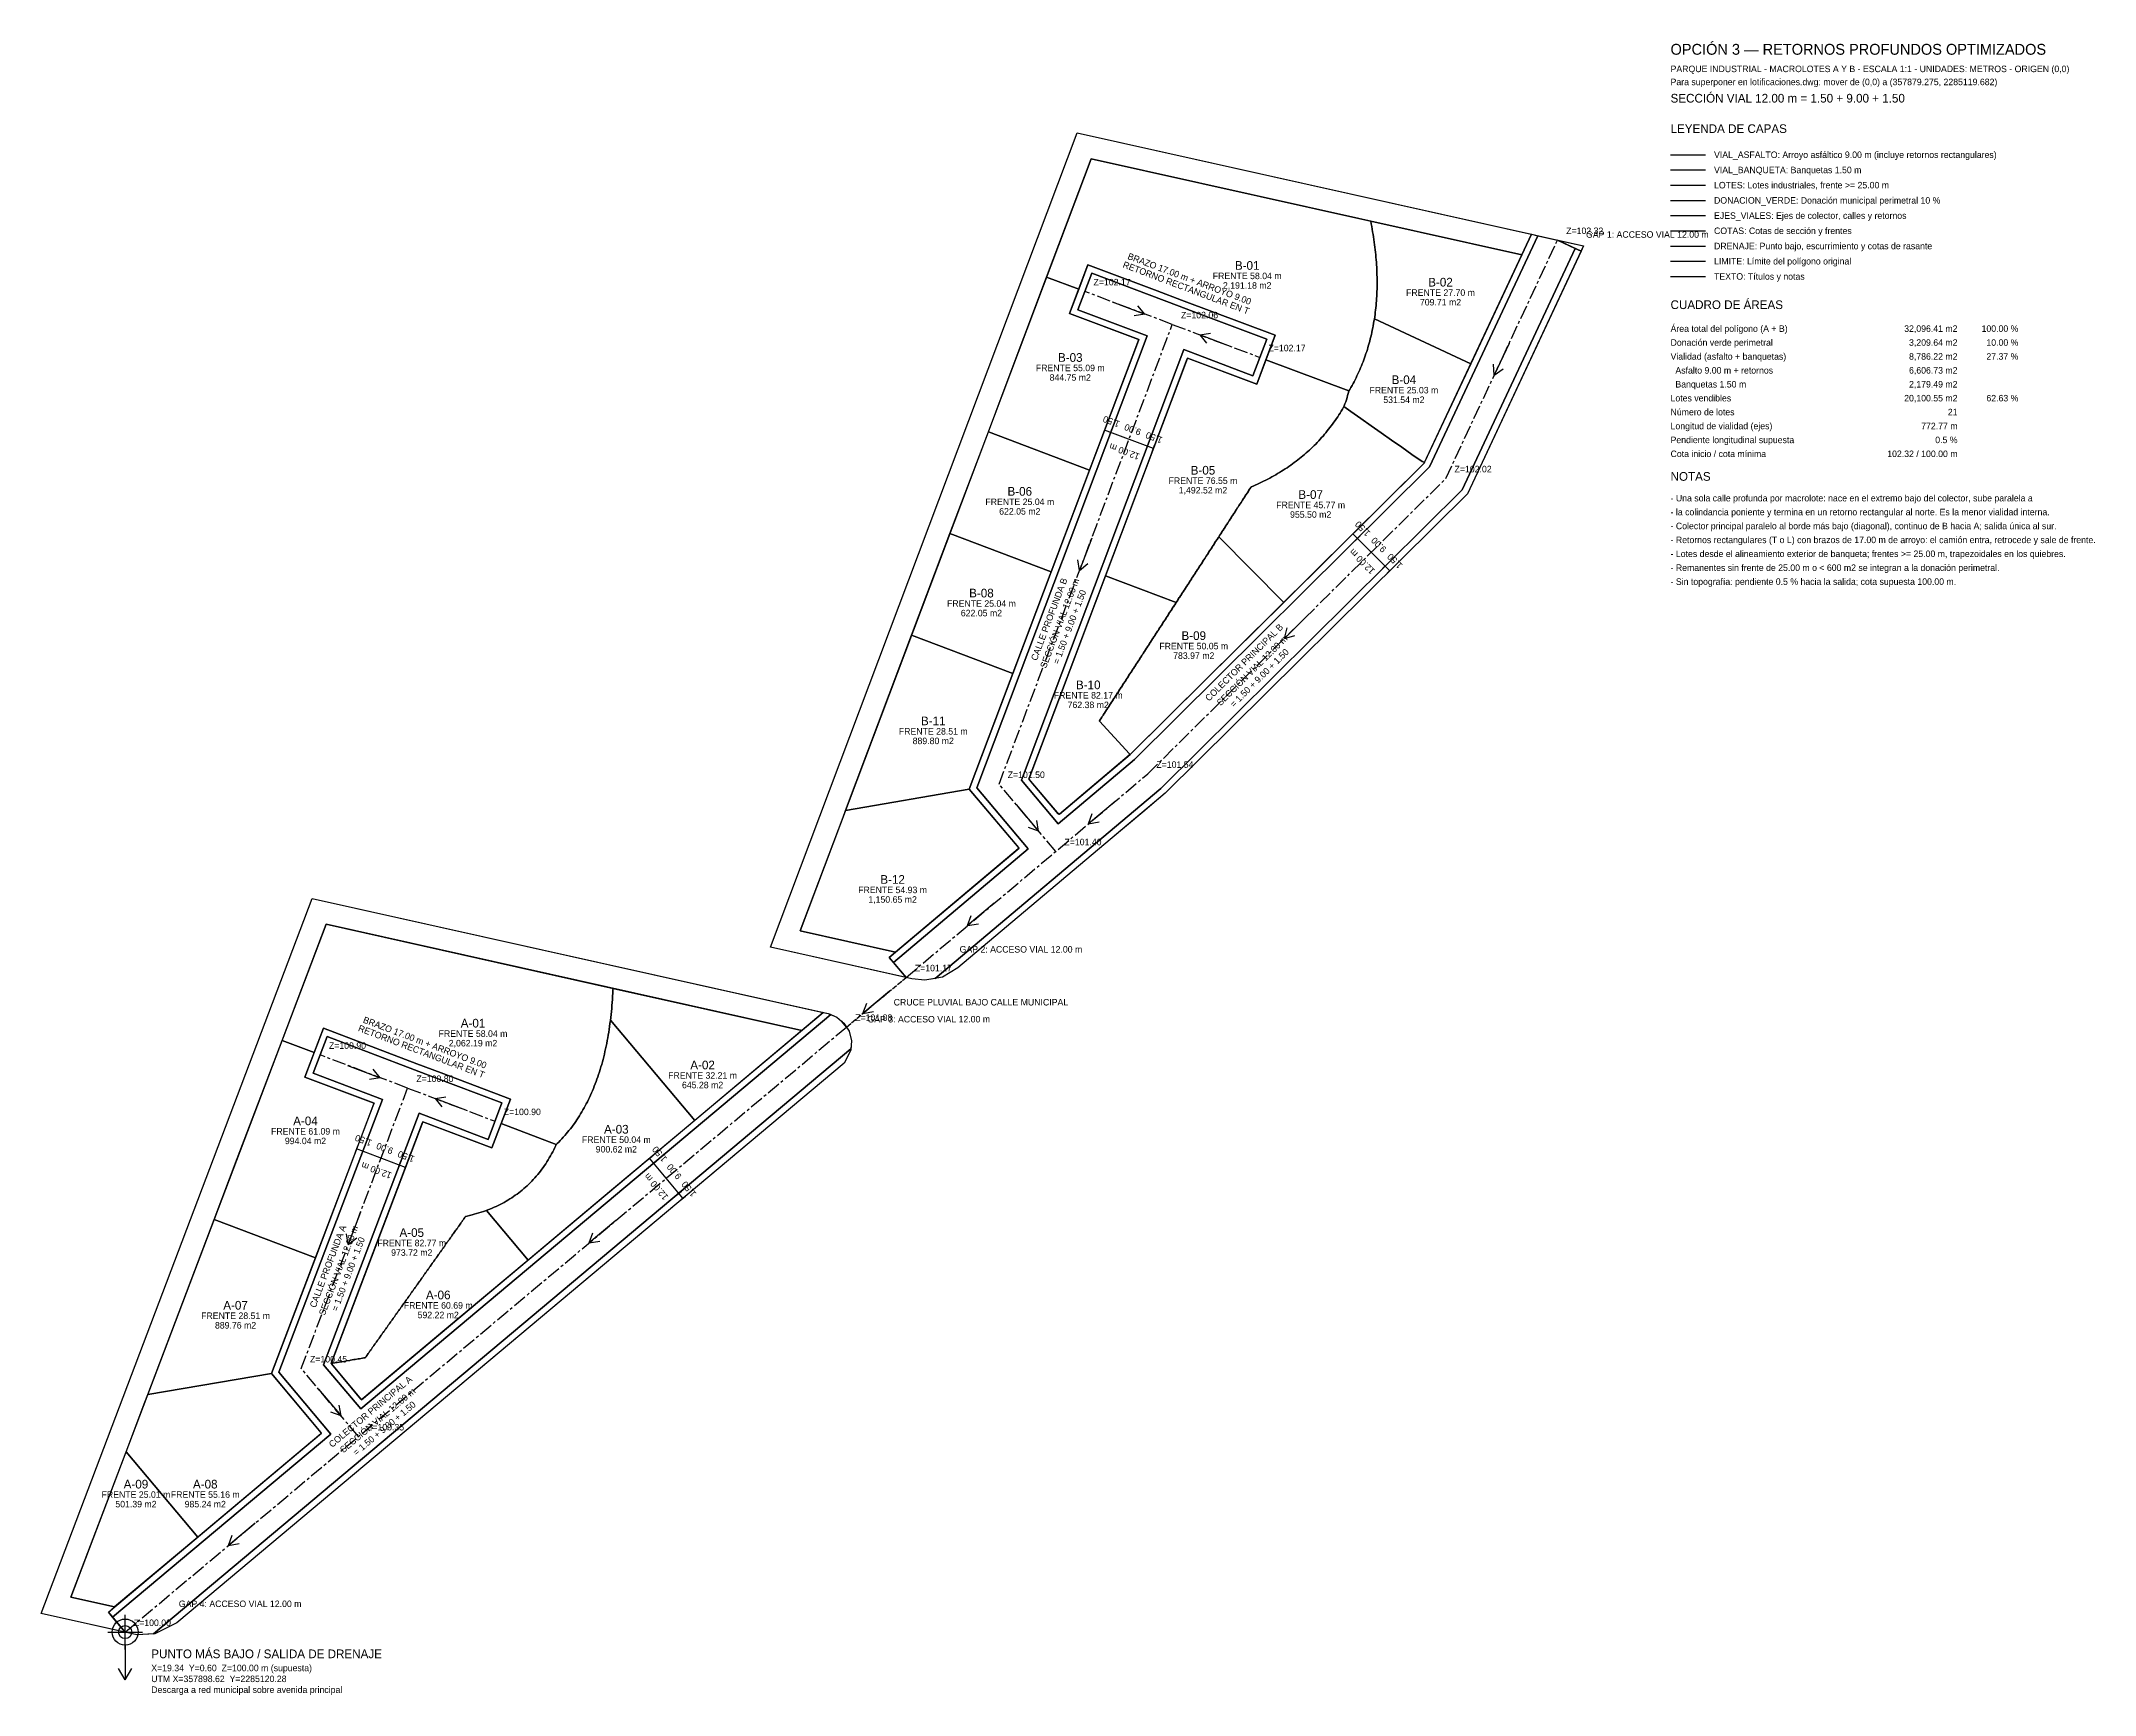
# Model space of a CAD drawing. Header units: metres. Extents: x 0 to 472, y -14 to 367.
import ezdxf
from ezdxf.enums import TextEntityAlignment as Align

# ---------------------------------------------------------------- set-up
doc = ezdxf.new("R2010")
doc.units = ezdxf.units.M
doc.linetypes.add('CENTER', pattern=[5.08, 3.175, -0.635, 0.635, -0.635])
doc.linetypes.add('DASHED', pattern=[1.524, 1.27, -0.254])
for name, color, linetype in [('COTAS', 6, 'Continuous'), ('DONACION_VERDE', 4, 'Continuous'), ('DRENAJE', 5, 'Continuous'), ('EJES_VIALES', 2, 'Continuous'), ('LIMITE', 8, 'Continuous'), ('LOTES', 7, 'Continuous'), ('TEXTO', 7, 'Continuous'), ('VIAL_ASFALTO', 1, 'Continuous'), ('VIAL_BANQUETA', 3, 'Continuous')]:
    doc.layers.add(name, color=color, linetype=linetype)

msp = doc.modelspace()

# ---------------------------------------------------------------- linework, layer by layer
at = {"layer": 'COTAS'}
for p, q in [((374.76, 322.96), (382.76, 322.96)), ((244.31, 276.35), (244.88, 277.85)), ((255.82, 272.87), (244.6, 277.1)), ((245.72, 275.82), (246.28, 277.32)), ((254.14, 272.65), (254.7, 274.14)), ((255.54, 272.12), (256.11, 273.62)), ((301.14, 252.7), (302.28, 253.83)), ((310.16, 244.75), (301.71, 253.27)), ((302.2, 251.64), (303.34, 252.77)), ((308.54, 245.25), (309.67, 246.37)), ((309.59, 244.18), (310.73, 245.31)), ((72.3, 111), (72.86, 112.49)), ((83.8, 107.49), (72.58, 111.75)), ((73.7, 110.47), (74.27, 111.96)), ((82.12, 107.28), (82.68, 108.77)), ((139.29, 109.07), (140.52, 110.1)), ((147.62, 100.4), (139.91, 109.59)), ((140.26, 107.92), (141.48, 108.95)), ((83.52, 106.74), (84.09, 108.24)), ((146.04, 101.03), (147.27, 102.06)), ((147.01, 99.88), (148.23, 100.91))]:
    msp.add_line(p, q, dxfattribs=at)
at = {"layer": 'DONACION_VERDE'}
msp.add_line((374.76, 329.96), (382.76, 329.96), dxfattribs=at)
for points in [[(196.51, 157), (195.08, 155.8), (198.95, 151.21), (167.72, 158.19), (238.3, 345.46), (342.76, 322.15), (340.54, 317.4), (241.52, 339.49), (174.59, 161.9)], [(348.77, 320.81), (348.77, 320.81), (354.76, 319.47), (354.2, 318.26)], [(174.96, 139), (65.56, 163.43), (6.88, 8.6), (16.9, 6.38), (15.49, 5.2), (19.34, 0.6), (0, 4.89), (62.35, 169.39), (179.89, 143.14)], [(184.12, 141.12), (184.12, 141.12), (184.65, 140.66), (185.23, 139.8), (185.23, 139.8)]]:
    msp.add_lwpolyline(points, close=True, dxfattribs=at)
at = {"layer": 'DRENAJE'}
for p, q in [((374.76, 319.46), (382.76, 319.46)), ((246.37, 306.62), (253.86, 303.8)), ((253.86, 303.8), (251.39, 303.39)), ((253.86, 303.8), (252.27, 305.73)), ((266.49, 299.04), (268.95, 299.44)), ((273.97, 296.22), (266.49, 299.04)), ((266.49, 299.04), (268.07, 297.1)), ((337.62, 297.03), (334.22, 289.78)), ((334.22, 289.78), (334.01, 292.27)), ((334.22, 289.78), (336.27, 291.21)), ((241.66, 252.29), (238.84, 244.8)), ((238.84, 244.8), (238.43, 247.27)), ((238.84, 244.8), (240.77, 246.39)), ((291.63, 234.83), (285.95, 229.2)), ((285.95, 229.2), (286.61, 231.61)), ((285.95, 229.2), (288.37, 229.83)), ((224.26, 191), (229.42, 184.88)), ((246.99, 191.69), (240.88, 186.54)), ((229.42, 184.88), (227.07, 185.73)), ((229.42, 184.88), (228.98, 187.34)), ((240.88, 186.54), (241.73, 188.89)), ((240.88, 186.54), (243.34, 186.97)), ((219.21, 168.28), (213.09, 163.13)), ((213.09, 163.13), (213.94, 165.48)), ((213.09, 163.13), (215.56, 163.57)), ((195.16, 148.06), (189.02, 142.94)), ((189.02, 142.94), (189.88, 145.29)), ((189.02, 142.94), (191.48, 143.36)), ((70.51, 130.98), (77.99, 128.14)), ((77.99, 128.14), (75.53, 127.74)), ((77.99, 128.14), (76.41, 130.08)), ((90.62, 123.36), (93.08, 123.76)), ((98.1, 120.52), (90.62, 123.36)), ((90.62, 123.36), (92.2, 121.42)), ((73.5, 97.23), (70.66, 89.75)), ((132.17, 95.26), (126.04, 90.12)), ((70.66, 89.75), (70.26, 92.22)), ((70.66, 89.75), (72.6, 91.33)), ((126.04, 90.12), (126.89, 92.47)), ((126.04, 90.12), (128.5, 90.55)), ((63.84, 56.47), (68.98, 50.35)), ((68.98, 50.35), (68.55, 52.81)), ((68.98, 50.35), (66.63, 51.2)), ((49.22, 25.67), (43.09, 20.53)), ((43.09, 20.53), (43.95, 22.87)), ((43.09, 20.53), (45.55, 20.96)), ((15.34, 0.6), (23.34, 0.6)), ((19.34, -3.4), (19.34, 4.6)), ((19.34, -2.4), (19.34, -10.4)), ((19.34, -10.4), (17.84, -7.8)), ((19.34, -10.4), (20.84, -7.8))]:
    msp.add_line(p, q, dxfattribs=at)
for radius in [3, 1.5]:
    msp.add_circle((19.34, 0.6), radius, dxfattribs=at)
at = {"layer": 'EJES_VIALES'}
msp.add_line((374.76, 326.46), (382.76, 326.46), dxfattribs=at)
at = {"layer": 'EJES_VIALES', "linetype": 'CENTER'}
for p, q in [((260.17, 301.42), (240.05, 309)), ((260.17, 301.42), (280.29, 293.84)), ((84.3, 125.75), (64.2, 133.37)), ((84.3, 125.75), (104.41, 118.13))]:
    msp.add_line(p, q, dxfattribs=at)
for points in [[(198.95, 151.21), (254.51, 198.02), (323.08, 266), (348.76, 320.81)], [(233.36, 180.2), (220.32, 195.68), (260.17, 301.42)], [(19.34, 0.6), (185.24, 139.79)], [(72.97, 45.59), (59.85, 61.23), (84.3, 125.75)]]:
    msp.add_lwpolyline(points, dxfattribs=at)
at = {"layer": 'EJES_VIALES', "linetype": 'DASHED'}
msp.add_lwpolyline([(185.24, 139.79), (198.95, 151.21)], dxfattribs=at)
at = {"layer": 'LIMITE'}
msp.add_line((374.76, 315.96), (382.76, 315.96), dxfattribs=at)
for points in [[(167.72, 158.19), (238.3, 345.46), (354.76, 319.47), (328.06, 262.49), (258.56, 193.59), (210.88, 153.42), (207.3, 151.27), (203.25, 150.56), (200.27, 150.91)], [(0, 4.89), (62.35, 169.39), (181.03, 142.88), (182.98, 142.09), (184.65, 140.66), (185.84, 138.87), (186.37, 136.61), (186.24, 134.46), (184.67, 131.48), (31.23, 2.74), (26.19, 0.24), (22.05, 0)]]:
    msp.add_lwpolyline(points, close=True, dxfattribs=at)
at = {"layer": 'LOTES'}
msp.add_line((374.76, 333.46), (382.76, 333.46), dxfattribs=at)
for points in [[(241.52, 339.49), (305.8, 325.15), (305.91, 324.56), (306.03, 323.95), (306.14, 323.35), (306.24, 322.74), (306.34, 322.14), (306.43, 321.55), (306.52, 320.95), (306.61, 320.36), (306.69, 319.77), (306.76, 319.18), (306.83, 318.6), (306.89, 318.01), (306.95, 317.43), (307.01, 316.86), (307.06, 316.28), (307.1, 315.71), (307.14, 315.13), (307.17, 314.57), (307.2, 314), (307.22, 313.44), (307.24, 312.87), (307.26, 312.31), (307.26, 311.76), (307.27, 311.2), (307.27, 310.65), (307.26, 310.1), (307.25, 309.55), (307.23, 309.01), (307.21, 308.46), (307.18, 307.92), (307.15, 307.39), (307.11, 306.85), (307.07, 306.32), (307.02, 305.79), (306.97, 305.26), (306.92, 304.73), (306.85, 304.21), (306.79, 303.69), (306.71, 303.17), (306.64, 302.65), (306.55, 302.14), (306.47, 301.62), (306.37, 301.11), (306.28, 300.61), (306.17, 300.1), (306.07, 299.6), (305.95, 299.1), (305.84, 298.6), (305.71, 298.1), (305.59, 297.61), (305.45, 297.12), (305.32, 296.63), (305.17, 296.15), (305.03, 295.66), (304.87, 295.18), (304.71, 294.7), (304.55, 294.23), (304.38, 293.75), (304.21, 293.28), (304.03, 292.81), (303.85, 292.34), (303.66, 291.88), (303.47, 291.42), (303.27, 290.96), (303.07, 290.5), (302.86, 290.04), (302.64, 289.59), (302.43, 289.14), (302.2, 288.69), (301.97, 288.24), (301.74, 287.8), (301.5, 287.36), (301.26, 286.92), (301.01, 286.48), (300.79, 286.11), (281.69, 293.31), (283.81, 298.92), (262.29, 307.03), (256.67, 309.15), (240.76, 315.14), (238.65, 309.53), (231.27, 312.31)], [(306.71, 303.17), (306.79, 303.69), (306.85, 304.21), (306.92, 304.73), (306.97, 305.26), (307.02, 305.79), (307.07, 306.32), (307.11, 306.85), (307.15, 307.39), (307.18, 307.92), (307.21, 308.46), (307.23, 309.01), (307.25, 309.55), (307.26, 310.1), (307.27, 310.65), (307.27, 311.2), (307.26, 311.76), (307.26, 312.31), (307.24, 312.87), (307.22, 313.44), (307.2, 314), (307.17, 314.57), (307.14, 315.13), (307.1, 315.71), (307.06, 316.28), (307.01, 316.86), (306.95, 317.43), (306.89, 318.01), (306.83, 318.6), (306.76, 319.18), (306.69, 319.77), (306.61, 320.36), (306.52, 320.95), (306.43, 321.55), (306.34, 322.14), (306.24, 322.74), (306.14, 323.35), (306.03, 323.95), (305.91, 324.56), (305.8, 325.15), (340.54, 317.4), (328.8, 292.36), (306.65, 302.74)], [(252.44, 297.92), (252.36, 297.71), (241.14, 267.93), (217.86, 276.7), (221.03, 285.13), (231.27, 312.31), (238.65, 309.53), (236.53, 303.91), (252.23, 298)], [(300.79, 286.11), (301.01, 286.48), (301.26, 286.92), (301.5, 287.36), (301.74, 287.8), (301.97, 288.24), (302.2, 288.69), (302.43, 289.14), (302.64, 289.59), (302.86, 290.04), (303.07, 290.5), (303.27, 290.96), (303.47, 291.42), (303.66, 291.88), (303.85, 292.34), (304.03, 292.81), (304.21, 293.28), (304.38, 293.75), (304.55, 294.23), (304.71, 294.7), (304.87, 295.18), (305.03, 295.66), (305.17, 296.15), (305.32, 296.63), (305.45, 297.12), (305.59, 297.61), (305.71, 298.1), (305.84, 298.6), (305.95, 299.1), (306.07, 299.6), (306.17, 300.1), (306.28, 300.61), (306.37, 301.11), (306.47, 301.62), (306.55, 302.14), (306.64, 302.65), (306.65, 302.74), (328.8, 292.36), (318.2, 269.73), (317.61, 269.86), (315.27, 271.51), (315.26, 271.51), (312.92, 273.16), (312.92, 273.16), (310.58, 274.81), (310.58, 274.81), (308.24, 276.46), (308.24, 276.46), (305.9, 278.11), (305.9, 278.11), (303.56, 279.76), (303.56, 279.76), (301.22, 281.41), (301.22, 281.41), (299.65, 282.51), (299.71, 282.67), (299.88, 283.14), (300.04, 283.62), (300.2, 284.1), (300.35, 284.58), (300.49, 285.07), (300.64, 285.55), (300.77, 286.04)], [(263.59, 293.48), (263.67, 293.69), (263.88, 293.61), (279.58, 287.69), (281.69, 293.31), (300.79, 286.11), (300.77, 286.04), (300.64, 285.55), (300.49, 285.07), (300.35, 284.58), (300.2, 284.1), (300.04, 283.62), (299.88, 283.14), (299.71, 282.67), (299.65, 282.51), (299.57, 282.37), (299.3, 281.92), (299.03, 281.48), (298.76, 281.04), (298.49, 280.61), (298.21, 280.18), (297.92, 279.76), (297.63, 279.34), (297.34, 278.92), (297.04, 278.51), (296.74, 278.11), (296.43, 277.7), (296.12, 277.3), (295.81, 276.91), (295.49, 276.52), (295.17, 276.14), (294.84, 275.75), (294.51, 275.38), (294.17, 275.01), (293.83, 274.64), (293.49, 274.27), (293.14, 273.91), (292.78, 273.56), (292.43, 273.21), (292.07, 272.86), (291.7, 272.52), (291.33, 272.18), (290.96, 271.85), (290.58, 271.52), (290.19, 271.19), (289.81, 270.87), (289.42, 270.56), (289.02, 270.25), (288.62, 269.94), (288.22, 269.63), (287.81, 269.33), (287.39, 269.04), (286.98, 268.75), (286.56, 268.46), (286.13, 268.18), (285.7, 267.9), (285.27, 267.63), (284.83, 267.36), (284.39, 267.1), (283.94, 266.84), (283.49, 266.58), (283.03, 266.33), (282.57, 266.08), (282.11, 265.84), (281.64, 265.6), (281.17, 265.36), (280.69, 265.13), (280.21, 264.91), (279.73, 264.68), (279.24, 264.47), (278.74, 264.25), (278.32, 264.07), (278.28, 264.01), (278.22, 263.93), (278, 263.58), (277.94, 263.5), (277.72, 263.15), (277.66, 263.07), (277.44, 262.72), (277.38, 262.64), (277.16, 262.29), (277.1, 262.21), (276.88, 261.86), (276.83, 261.78), (276.6, 261.43), (276.55, 261.35), (276.33, 261), (276.27, 260.92), (276.05, 260.57), (275.99, 260.49), (275.77, 260.14), (275.71, 260.06), (275.49, 259.71), (275.43, 259.63), (275.21, 259.28), (275.15, 259.2), (275, 258.95), (274.93, 258.85), (274.88, 258.77), (274.65, 258.42), (274.6, 258.34), (274.37, 257.99), (274.32, 257.91), (274.1, 257.56), (274.04, 257.48), (273.82, 257.13), (273.76, 257.05), (273.54, 256.7), (273.48, 256.62), (273.26, 256.27), (273.2, 256.19), (272.98, 255.84), (272.93, 255.76), (272.7, 255.41), (272.65, 255.33), (272.42, 254.98), (272.37, 254.9), (272.14, 254.55), (272.09, 254.47), (271.87, 254.12), (271.81, 254.04), (271.59, 253.69), (271.53, 253.61), (271.31, 253.26), (271.25, 253.18), (271.03, 252.83), (270.98, 252.75), (270.75, 252.4), (270.7, 252.32), (270.47, 251.97), (270.42, 251.89), (270.19, 251.54), (270.14, 251.46), (269.91, 251.11), (269.86, 251.03), (269.64, 250.68), (269.58, 250.6), (269.36, 250.25), (269.3, 250.17), (269.08, 249.82), (269.03, 249.74), (268.8, 249.39), (268.75, 249.31), (268.52, 248.96), (268.47, 248.88), (268.24, 248.53), (268.19, 248.45), (267.96, 248.1), (267.91, 248.02), (267.69, 247.67), (267.63, 247.59), (267.41, 247.24), (267.35, 247.16), (267.13, 246.81), (267.08, 246.73), (266.85, 246.38), (266.8, 246.3), (266.57, 245.95), (266.52, 245.87), (266.29, 245.52), (266.24, 245.44), (266.01, 245.09), (265.96, 245.01), (265.73, 244.66), (265.68, 244.58), (265.46, 244.23), (265.4, 244.15), (265.18, 243.8), (265.13, 243.72), (264.9, 243.37), (264.85, 243.29), (264.62, 242.94), (264.57, 242.86), (264.34, 242.51), (264.29, 242.44), (264.06, 242.08), (264.01, 242.01), (263.78, 241.65), (263.73, 241.58), (263.5, 241.22), (263.45, 241.15), (263.23, 240.79), (263.18, 240.72), (262.95, 240.36), (262.9, 240.29), (262.67, 239.93), (262.62, 239.86), (262.39, 239.5), (262.34, 239.43), (262.11, 239.07), (262.06, 239), (261.83, 238.64), (261.78, 238.57), (261.55, 238.21), (261.5, 238.14), (261.27, 237.78), (261.23, 237.71), (261.08, 237.48), (244.8, 243.61), (253.62, 267.01), (263.59, 293.48)], [(271.03, 252.83), (271.25, 253.18), (271.31, 253.26), (271.53, 253.61), (271.59, 253.69), (271.81, 254.04), (271.87, 254.12), (272.09, 254.47), (272.14, 254.55), (272.37, 254.9), (272.42, 254.98), (272.65, 255.33), (272.7, 255.41), (272.93, 255.76), (272.98, 255.84), (273.2, 256.19), (273.26, 256.27), (273.48, 256.62), (273.54, 256.7), (273.76, 257.05), (273.82, 257.13), (274.04, 257.48), (274.1, 257.56), (274.32, 257.91), (274.37, 257.99), (274.6, 258.34), (274.65, 258.42), (274.88, 258.77), (274.93, 258.85), (275.15, 259.2), (275.21, 259.28), (275.43, 259.63), (275.49, 259.71), (275.71, 260.06), (275.77, 260.14), (275.99, 260.49), (276.05, 260.57), (276.27, 260.92), (276.33, 261), (276.55, 261.35), (276.6, 261.43), (276.83, 261.78), (276.88, 261.86), (277.1, 262.21), (277.16, 262.29), (277.38, 262.64), (277.44, 262.72), (277.66, 263.07), (277.72, 263.15), (277.94, 263.5), (278, 263.58), (278.22, 263.93), (278.28, 264.01), (278.32, 264.07), (278.74, 264.25), (279.24, 264.47), (279.73, 264.68), (280.21, 264.91), (280.69, 265.13), (281.17, 265.36), (281.64, 265.6), (282.11, 265.84), (282.57, 266.08), (283.03, 266.33), (283.49, 266.58), (283.94, 266.84), (284.39, 267.1), (284.83, 267.36), (285.27, 267.63), (285.7, 267.9), (286.13, 268.18), (286.56, 268.46), (286.98, 268.75), (287.39, 269.04), (287.81, 269.33), (288.22, 269.63), (288.62, 269.94), (289.02, 270.25), (289.42, 270.56), (289.81, 270.87), (290.19, 271.19), (290.58, 271.52), (290.96, 271.85), (291.33, 272.18), (291.7, 272.52), (292.07, 272.86), (292.43, 273.21), (292.78, 273.56), (293.14, 273.91), (293.49, 274.27), (293.83, 274.64), (294.17, 275.01), (294.51, 275.38), (294.84, 275.75), (295.17, 276.14), (295.49, 276.52), (295.81, 276.91), (296.12, 277.3), (296.43, 277.7), (296.74, 278.11), (297.04, 278.51), (297.34, 278.92), (297.63, 279.34), (297.92, 279.76), (298.21, 280.18), (298.49, 280.61), (298.76, 281.04), (299.03, 281.48), (299.3, 281.92), (299.57, 282.37), (299.65, 282.51), (301.22, 281.41), (301.22, 281.41), (303.56, 279.76), (303.56, 279.76), (305.9, 278.11), (305.9, 278.11), (308.24, 276.46), (308.24, 276.46), (310.58, 274.81), (310.58, 274.81), (312.92, 273.16), (312.92, 273.16), (315.26, 271.51), (315.27, 271.51), (317.61, 269.86), (318.2, 269.73), (318.1, 269.51), (317.93, 269.34), (285.79, 237.49), (270.85, 252.56), (270.98, 252.75)], [(232.32, 244.53), (209.04, 253.31), (217.86, 276.7), (241.14, 267.93)], [(223.51, 221.14), (200.22, 229.91), (209.04, 253.31), (232.32, 244.53)], [(250.46, 202.45), (250.27, 202.3), (250.3, 202.62), (243.39, 210.19), (243.4, 210.2), (243.44, 210.26), (243.68, 210.63), (243.72, 210.69), (243.95, 211.06), (243.99, 211.12), (244.23, 211.49), (244.27, 211.55), (244.51, 211.92), (244.55, 211.98), (244.79, 212.35), (244.83, 212.41), (245.07, 212.78), (245.11, 212.84), (245.35, 213.21), (245.39, 213.27), (245.63, 213.64), (245.67, 213.7), (245.9, 214.07), (245.95, 214.13), (246.18, 214.5), (246.22, 214.56), (246.46, 214.93), (246.5, 214.99), (246.74, 215.36), (246.78, 215.42), (247.02, 215.79), (247.06, 215.85), (247.3, 216.22), (247.34, 216.28), (247.58, 216.65), (247.62, 216.71), (247.85, 217.08), (247.9, 217.14), (248.13, 217.51), (248.17, 217.57), (248.41, 217.94), (248.45, 218), (248.69, 218.37), (248.73, 218.43), (248.97, 218.8), (249.01, 218.86), (249.25, 219.23), (249.29, 219.29), (249.53, 219.66), (249.57, 219.72), (249.8, 220.08), (249.85, 220.15), (250.08, 220.51), (250.13, 220.58), (250.36, 220.94), (250.4, 221.01), (250.64, 221.37), (250.68, 221.44), (250.92, 221.8), (250.96, 221.87), (251.2, 222.23), (251.24, 222.3), (251.48, 222.66), (251.52, 222.73), (251.75, 223.09), (251.8, 223.16), (252.03, 223.52), (252.08, 223.59), (252.31, 223.95), (252.36, 224.02), (252.59, 224.38), (252.63, 224.45), (252.87, 224.81), (252.91, 224.88), (253.15, 225.24), (253.19, 225.31), (253.43, 225.67), (253.47, 225.74), (253.7, 226.1), (253.75, 226.17), (253.98, 226.53), (254.03, 226.6), (254.26, 226.96), (254.31, 227.03), (254.54, 227.39), (254.59, 227.46), (254.82, 227.82), (254.86, 227.89), (255.1, 228.25), (255.14, 228.32), (255.38, 228.68), (255.42, 228.75), (255.65, 229.11), (255.7, 229.18), (255.93, 229.54), (255.98, 229.61), (256.21, 229.97), (256.26, 230.04), (256.49, 230.4), (256.54, 230.47), (256.77, 230.83), (256.82, 230.9), (256.94, 231.09), (257.05, 231.26), (257.09, 231.33), (257.33, 231.69), (257.37, 231.76), (257.6, 232.12), (257.65, 232.19), (257.88, 232.55), (257.93, 232.62), (258.16, 232.98), (258.21, 233.05), (258.44, 233.41), (258.49, 233.48), (258.72, 233.84), (258.77, 233.91), (259, 234.27), (259.04, 234.34), (259.28, 234.7), (259.32, 234.77), (259.55, 235.13), (259.6, 235.2), (259.83, 235.56), (259.88, 235.63), (260.11, 235.99), (260.16, 236.06), (260.39, 236.42), (260.44, 236.49), (260.67, 236.85), (260.72, 236.92), (260.95, 237.28), (261, 237.35), (261.23, 237.71), (261.27, 237.78), (261.5, 238.14), (261.55, 238.21), (261.78, 238.57), (261.83, 238.64), (262.06, 239), (262.11, 239.07), (262.34, 239.43), (262.39, 239.5), (262.62, 239.86), (262.67, 239.93), (262.9, 240.29), (262.95, 240.36), (263.18, 240.72), (263.23, 240.79), (263.45, 241.15), (263.5, 241.22), (263.73, 241.58), (263.78, 241.65), (264.01, 242.01), (264.06, 242.08), (264.29, 242.44), (264.34, 242.51), (264.57, 242.86), (264.62, 242.94), (264.85, 243.29), (264.9, 243.37), (265.13, 243.72), (265.18, 243.8), (265.4, 244.15), (265.46, 244.23), (265.68, 244.58), (265.73, 244.66), (265.96, 245.01), (266.01, 245.09), (266.24, 245.44), (266.29, 245.52), (266.52, 245.87), (266.57, 245.95), (266.8, 246.3), (266.85, 246.38), (267.08, 246.73), (267.13, 246.81), (267.35, 247.16), (267.41, 247.24), (267.63, 247.59), (267.69, 247.67), (267.91, 248.02), (267.96, 248.1), (268.19, 248.45), (268.24, 248.53), (268.47, 248.88), (268.52, 248.96), (268.75, 249.31), (268.8, 249.39), (269.03, 249.74), (269.08, 249.82), (269.3, 250.17), (269.36, 250.25), (269.58, 250.6), (269.64, 250.68), (269.86, 251.03), (269.91, 251.11), (270.14, 251.46), (270.19, 251.54), (270.42, 251.89), (270.47, 251.97), (270.7, 252.32), (270.75, 252.4), (270.85, 252.56), (285.79, 237.49), (268.04, 219.89), (250.63, 202.62)], [(250.3, 202.62), (250.27, 202.3), (234.25, 188.8), (234.11, 188.94), (234.08, 188.66), (233.93, 188.83), (227.33, 196.67), (227.18, 196.85), (227.26, 197.07), (235.99, 220.22), (244.8, 243.61), (261.08, 237.48), (261, 237.35), (260.95, 237.28), (260.72, 236.92), (260.67, 236.85), (260.44, 236.49), (260.39, 236.42), (260.16, 236.06), (260.11, 235.99), (259.88, 235.63), (259.83, 235.56), (259.6, 235.2), (259.55, 235.13), (259.32, 234.77), (259.28, 234.7), (259.04, 234.34), (259, 234.27), (258.77, 233.91), (258.72, 233.84), (258.49, 233.48), (258.44, 233.41), (258.21, 233.05), (258.16, 232.98), (257.93, 232.62), (257.88, 232.55), (257.65, 232.19), (257.6, 232.12), (257.37, 231.76), (257.33, 231.69), (257.09, 231.33), (257.05, 231.26), (256.82, 230.9), (256.77, 230.83), (256.54, 230.47), (256.49, 230.4), (256.26, 230.04), (256.21, 229.97), (255.98, 229.61), (255.93, 229.54), (255.7, 229.18), (255.65, 229.11), (255.42, 228.75), (255.38, 228.68), (255.14, 228.32), (255.1, 228.25), (254.86, 227.89), (254.82, 227.82), (254.59, 227.46), (254.54, 227.39), (254.31, 227.03), (254.26, 226.96), (254.03, 226.6), (253.98, 226.53), (253.75, 226.17), (253.7, 226.1), (253.47, 225.74), (253.43, 225.67), (253.19, 225.31), (253.15, 225.24), (252.91, 224.88), (252.87, 224.81), (252.63, 224.45), (252.59, 224.38), (252.36, 224.02), (252.31, 223.95), (252.08, 223.59), (252.03, 223.52), (251.8, 223.16), (251.75, 223.09), (251.52, 222.73), (251.48, 222.66), (251.24, 222.3), (251.2, 222.23), (250.96, 221.87), (250.92, 221.8), (250.68, 221.44), (250.64, 221.37), (250.4, 221.01), (250.36, 220.94), (250.13, 220.58), (250.08, 220.51), (249.85, 220.15), (249.8, 220.08), (249.57, 219.72), (249.53, 219.66), (249.29, 219.29), (249.25, 219.23), (249.01, 218.86), (248.97, 218.8), (248.73, 218.43), (248.69, 218.37), (248.45, 218), (248.41, 217.94), (248.17, 217.57), (248.13, 217.51), (247.9, 217.14), (247.85, 217.08), (247.62, 216.71), (247.58, 216.65), (247.34, 216.28), (247.3, 216.22), (247.16, 216.01), (247.06, 215.85), (247.02, 215.79), (246.78, 215.42), (246.74, 215.36), (246.5, 214.99), (246.46, 214.93), (246.22, 214.56), (246.18, 214.5), (245.95, 214.13), (245.9, 214.07), (245.67, 213.7), (245.63, 213.64), (245.39, 213.27), (245.35, 213.21), (245.11, 212.84), (245.07, 212.78), (244.83, 212.41), (244.79, 212.35), (244.55, 211.98), (244.51, 211.92), (244.27, 211.55), (244.23, 211.49), (243.99, 211.12), (243.95, 211.06), (243.72, 210.69), (243.68, 210.63), (243.44, 210.26), (243.4, 210.2), (243.39, 210.19)], [(213.47, 194.5), (185.04, 189.62), (200.22, 229.91), (223.51, 221.14)], [(184.45, 188.05), (185.04, 189.62), (213.47, 194.5), (224.76, 181.1), (224.91, 180.93), (224.73, 180.78), (196.51, 157), (174.59, 161.9), (184.45, 188.05)], [(65.56, 163.43), (131.55, 148.69), (131.53, 148.35), (131.49, 147.61), (131.45, 146.89), (131.4, 146.16), (131.35, 145.45), (131.29, 144.73), (131.23, 144.03), (131.16, 143.33), (131.09, 142.64), (131.01, 141.95), (130.93, 141.27), (130.84, 140.59), (130.75, 139.93), (130.65, 139.26), (130.55, 138.61), (130.44, 137.95), (130.33, 137.31), (130.21, 136.67), (130.09, 136.04), (129.96, 135.41), (129.83, 134.79), (129.69, 134.17), (129.55, 133.56), (129.4, 132.96), (129.25, 132.36), (129.09, 131.77), (128.93, 131.18), (128.76, 130.6), (128.59, 130.03), (128.41, 129.46), (128.23, 128.9), (128.04, 128.34), (127.85, 127.79), (127.65, 127.25), (127.45, 126.71), (127.24, 126.18), (127.03, 125.65), (126.81, 125.13), (126.59, 124.62), (126.36, 124.11), (126.13, 123.61), (125.89, 123.11), (125.65, 122.62), (125.4, 122.14), (125.15, 121.66), (124.89, 121.18), (124.63, 120.72), (124.36, 120.26), (124.09, 119.8), (123.81, 119.35), (123.53, 118.91), (123.24, 118.47), (122.95, 118.04), (122.65, 117.62), (122.35, 117.2), (122.04, 116.79), (121.73, 116.38), (121.41, 115.98), (121.09, 115.58), (120.76, 115.19), (120.43, 114.81), (120.1, 114.43), (119.75, 114.06), (119.41, 113.7), (119.05, 113.34), (118.7, 112.98), (118.5, 112.79), (105.81, 117.6), (107.94, 123.21), (92.04, 129.23), (86.43, 131.36), (64.92, 139.51), (62.8, 133.9), (55.43, 136.69)], [(131.01, 141.95), (131.09, 142.64), (131.16, 143.33), (131.23, 144.03), (131.29, 144.73), (131.35, 145.45), (131.4, 146.16), (131.45, 146.89), (131.49, 147.61), (131.53, 148.35), (131.55, 148.69), (174.96, 139), (150.32, 118.32), (130.95, 141.41)], [(103.22, 97.91), (103.71, 98.11), (104.19, 98.32), (104.66, 98.53), (105.13, 98.75), (105.59, 98.98), (106.05, 99.22), (106.5, 99.46), (106.94, 99.71), (107.38, 99.97), (107.81, 100.24), (108.23, 100.51), (108.65, 100.79), (109.07, 101.08), (109.47, 101.37), (109.87, 101.67), (110.27, 101.98), (110.66, 102.3), (111.04, 102.62), (111.42, 102.95), (111.79, 103.29), (112.15, 103.63), (112.51, 103.99), (112.86, 104.35), (113.21, 104.71), (113.55, 105.09), (113.88, 105.47), (114.21, 105.86), (114.53, 106.25), (114.85, 106.66), (115.16, 107.07), (115.46, 107.49), (115.76, 107.91), (116.05, 108.34), (116.33, 108.78), (116.61, 109.23), (116.88, 109.69), (117.15, 110.15), (117.41, 110.62), (117.67, 111.09), (117.91, 111.58), (118.16, 112.07), (118.39, 112.56), (118.5, 112.79), (118.7, 112.98), (119.05, 113.34), (119.41, 113.7), (119.75, 114.06), (120.1, 114.43), (120.43, 114.81), (120.53, 114.92), (120.76, 115.19), (121.09, 115.58), (121.41, 115.98), (121.73, 116.38), (122.04, 116.79), (122.35, 117.2), (122.65, 117.62), (122.95, 118.04), (123.24, 118.47), (123.53, 118.91), (123.81, 119.35), (124.09, 119.8), (124.36, 120.26), (124.63, 120.72), (124.89, 121.18), (125.15, 121.66), (125.4, 122.14), (125.65, 122.62), (125.89, 123.11), (126.13, 123.61), (126.36, 124.11), (126.59, 124.62), (126.81, 125.13), (127.03, 125.65), (127.24, 126.18), (127.45, 126.71), (127.65, 127.25), (127.85, 127.79), (128.04, 128.34), (128.23, 128.9), (128.41, 129.46), (128.59, 130.03), (128.76, 130.6), (128.93, 131.18), (129.09, 131.77), (129.25, 132.36), (129.4, 132.96), (129.55, 133.56), (129.69, 134.17), (129.83, 134.79), (129.96, 135.41), (130.09, 136.04), (130.21, 136.67), (130.33, 137.31), (130.44, 137.95), (130.55, 138.61), (130.65, 139.26), (130.75, 139.93), (130.84, 140.59), (130.93, 141.27), (130.95, 141.41), (150.32, 118.32), (131.16, 102.25), (112.01, 86.18), (102.43, 97.61), (102.73, 97.72)], [(45.13, 109.53), (55.43, 136.69), (62.8, 133.9), (60.67, 128.29), (76.36, 122.34), (76.57, 122.27), (76.49, 122.06), (63.08, 86.68), (39.82, 95.5), (45.13, 109.53)], [(75.56, 85.74), (87.71, 117.8), (87.79, 118.01), (88, 117.93), (103.69, 111.99), (105.81, 117.6), (118.5, 112.79), (118.39, 112.56), (118.16, 112.07), (117.91, 111.58), (117.67, 111.09), (117.41, 110.62), (117.15, 110.15), (116.88, 109.69), (116.61, 109.23), (116.33, 108.78), (116.05, 108.34), (115.76, 107.91), (115.46, 107.49), (115.16, 107.07), (114.85, 106.66), (114.53, 106.25), (114.21, 105.86), (113.88, 105.47), (113.55, 105.09), (113.21, 104.71), (112.86, 104.35), (112.51, 103.99), (112.15, 103.63), (111.79, 103.29), (111.42, 102.95), (111.04, 102.62), (110.66, 102.3), (110.27, 101.98), (109.87, 101.67), (109.47, 101.37), (109.07, 101.08), (108.65, 100.79), (108.23, 100.51), (107.81, 100.24), (107.38, 99.97), (106.94, 99.71), (106.5, 99.46), (106.05, 99.22), (105.59, 98.98), (105.13, 98.75), (104.66, 98.53), (104.19, 98.32), (103.71, 98.11), (103.22, 97.91), (102.73, 97.72), (102.23, 97.53), (101.72, 97.36), (101.21, 97.19), (100.7, 97.02), (100.17, 96.87), (99.64, 96.72), (99.11, 96.58), (98.57, 96.44), (98.02, 96.31), (97.64, 96.23), (97.55, 96.1), (97.43, 95.94), (97.25, 95.67), (97.13, 95.51), (96.95, 95.25), (96.83, 95.09), (96.65, 94.83), (96.53, 94.67), (96.35, 94.41), (96.23, 94.25), (96.05, 93.99), (95.93, 93.83), (95.75, 93.56), (95.63, 93.4), (95.45, 93.14), (95.33, 92.98), (95.15, 92.72), (95.03, 92.56), (94.85, 92.3), (94.73, 92.14), (94.55, 91.88), (94.44, 91.72), (94.25, 91.45), (94.14, 91.29), (93.95, 91.03), (93.84, 90.87), (93.65, 90.61), (93.54, 90.45), (93.35, 90.19), (93.24, 90.03), (93.05, 89.76), (92.94, 89.61), (92.75, 89.34), (92.64, 89.18), (92.45, 88.92), (92.34, 88.76), (92.15, 88.5), (92.04, 88.34), (91.85, 88.08), (91.74, 87.92), (91.55, 87.65), (91.44, 87.5), (91.25, 87.23), (91.14, 87.07), (90.95, 86.81), (90.84, 86.65), (90.65, 86.39), (90.54, 86.23), (90.35, 85.96), (90.24, 85.81), (90.05, 85.54), (89.94, 85.39), (89.75, 85.12), (89.64, 84.97), (89.45, 84.7), (89.34, 84.54), (89.15, 84.28), (89.04, 84.12), (88.85, 83.85), (88.74, 83.7), (88.55, 83.43), (88.44, 83.28), (88.26, 83.01), (88.14, 82.86), (87.96, 82.59), (87.84, 82.43), (87.66, 82.17), (87.54, 82.01), (87.36, 81.74), (87.24, 81.59), (87.09, 81.37), (87.06, 81.32), (86.94, 81.17), (86.76, 80.9), (86.64, 80.75), (86.46, 80.48), (86.34, 80.32), (86.16, 80.05), (86.05, 79.9), (85.86, 79.63), (85.75, 79.48), (85.56, 79.21), (85.45, 79.06), (85.26, 78.79), (85.15, 78.64), (84.96, 78.37), (84.85, 78.21), (84.66, 77.94), (84.55, 77.79), (84.36, 77.52), (84.25, 77.37), (84.06, 77.1), (83.95, 76.95), (83.76, 76.68), (83.65, 76.53), (83.46, 76.25), (83.35, 76.1), (83.16, 75.83), (83.05, 75.68), (82.86, 75.41), (82.75, 75.26), (82.56, 74.99), (82.45, 74.84), (82.26, 74.57), (82.15, 74.42), (81.96, 74.14), (81.85, 73.99), (81.66, 73.72), (81.55, 73.57), (81.36, 73.3), (81.25, 73.15), (81.06, 72.88), (80.95, 72.73), (80.76, 72.46), (80.65, 72.31), (80.46, 72.03), (80.35, 71.88), (80.16, 71.61), (80.05, 71.46), (79.86, 71.19), (79.75, 71.04), (79.56, 70.77), (79.45, 70.62), (79.26, 70.34), (79.15, 70.2), (78.96, 69.92), (78.85, 69.78), (78.66, 69.5), (78.55, 69.35), (78.36, 69.08), (78.25, 68.93), (78.06, 68.66), (77.95, 68.51), (77.76, 68.23), (77.65, 68.09), (77.46, 67.81), (77.36, 67.67), (77.16, 67.39), (77.06, 67.24), (76.86, 66.97), (76.76, 66.82), (76.56, 66.54), (76.46, 66.4), (76.26, 66.12), (76.16, 65.98), (75.96, 65.7), (75.86, 65.56), (75.66, 65.28), (75.56, 65.13), (75.36, 64.86), (75.26, 64.71), (75.07, 64.43), (74.96, 64.29), (74.77, 64.01), (74.66, 63.87), (74.56, 63.72), (74.25, 63.66), (73.91, 63.62), (73.23, 63.49), (72.93, 63.45), (72.21, 63.32), (71.96, 63.28), (71.18, 63.14), (70.98, 63.12), (70.16, 62.97), (70, 62.95), (69.14, 62.8), (69.03, 62.79), (68.12, 62.62), (68.05, 62.62), (67.1, 62.45), (66.87, 62.2), (66.71, 62.39), (66.79, 62.61)], [(52.99, 60.07), (24.56, 55.25), (39.82, 95.5), (63.08, 86.68)], [(68.05, 62.62), (68.12, 62.62), (69.03, 62.79), (69.14, 62.8), (70, 62.95), (70.16, 62.97), (70.98, 63.12), (71.18, 63.14), (71.96, 63.28), (72.21, 63.32), (72.93, 63.45), (73.23, 63.49), (73.91, 63.62), (74.25, 63.66), (74.56, 63.72), (74.66, 63.87), (74.77, 64.01), (74.96, 64.29), (75.07, 64.43), (75.26, 64.71), (75.36, 64.86), (75.56, 65.13), (75.66, 65.28), (75.86, 65.56), (75.96, 65.7), (76.16, 65.98), (76.26, 66.12), (76.46, 66.4), (76.56, 66.54), (76.76, 66.82), (76.86, 66.97), (77.06, 67.24), (77.16, 67.39), (77.36, 67.67), (77.46, 67.81), (77.65, 68.09), (77.76, 68.23), (77.95, 68.51), (78.06, 68.66), (78.25, 68.93), (78.36, 69.08), (78.55, 69.35), (78.66, 69.5), (78.85, 69.78), (78.96, 69.92), (79.15, 70.2), (79.26, 70.34), (79.45, 70.62), (79.56, 70.77), (79.75, 71.04), (79.86, 71.19), (80.05, 71.46), (80.16, 71.61), (80.35, 71.88), (80.46, 72.03), (80.65, 72.31), (80.76, 72.46), (80.95, 72.73), (81.06, 72.88), (81.25, 73.15), (81.36, 73.3), (81.55, 73.57), (81.66, 73.72), (81.85, 73.99), (81.96, 74.14), (82.15, 74.42), (82.26, 74.57), (82.45, 74.84), (82.56, 74.99), (82.75, 75.26), (82.86, 75.41), (83.05, 75.68), (83.16, 75.83), (83.35, 76.1), (83.46, 76.25), (83.65, 76.53), (83.76, 76.68), (83.95, 76.95), (84.06, 77.1), (84.25, 77.37), (84.36, 77.52), (84.55, 77.79), (84.66, 77.94), (84.85, 78.21), (84.96, 78.37), (85.15, 78.64), (85.26, 78.79), (85.41, 79), (85.45, 79.06), (85.56, 79.21), (85.75, 79.48), (85.86, 79.63), (86.05, 79.9), (86.16, 80.05), (86.34, 80.32), (86.46, 80.48), (86.64, 80.75), (86.76, 80.9), (86.94, 81.17), (87.06, 81.32), (87.24, 81.59), (87.36, 81.74), (87.54, 82.01), (87.66, 82.17), (87.84, 82.43), (87.96, 82.59), (88.14, 82.86), (88.26, 83.01), (88.44, 83.28), (88.55, 83.43), (88.74, 83.7), (88.85, 83.85), (89.04, 84.12), (89.15, 84.28), (89.34, 84.54), (89.45, 84.7), (89.64, 84.97), (89.75, 85.12), (89.94, 85.39), (90.05, 85.54), (90.24, 85.81), (90.35, 85.96), (90.54, 86.23), (90.65, 86.39), (90.84, 86.65), (90.95, 86.81), (91.14, 87.07), (91.25, 87.23), (91.44, 87.5), (91.55, 87.65), (91.74, 87.92), (91.85, 88.08), (92.04, 88.34), (92.15, 88.5), (92.34, 88.76), (92.45, 88.92), (92.64, 89.18), (92.75, 89.34), (92.94, 89.61), (93.05, 89.76), (93.24, 90.03), (93.35, 90.19), (93.54, 90.45), (93.65, 90.61), (93.84, 90.87), (93.95, 91.03), (94.14, 91.29), (94.25, 91.45), (94.44, 91.72), (94.55, 91.88), (94.73, 92.14), (94.85, 92.3), (95.03, 92.56), (95.15, 92.72), (95.33, 92.98), (95.45, 93.14), (95.63, 93.4), (95.75, 93.56), (95.93, 93.83), (96.05, 93.99), (96.23, 94.25), (96.35, 94.41), (96.53, 94.67), (96.65, 94.83), (96.83, 95.09), (96.95, 95.25), (97.13, 95.51), (97.25, 95.67), (97.43, 95.94), (97.55, 96.1), (97.64, 96.23), (98.02, 96.31), (98.57, 96.44), (99.11, 96.58), (99.64, 96.72), (100.17, 96.87), (100.7, 97.02), (101.21, 97.19), (101.72, 97.36), (102.23, 97.53), (102.43, 97.61), (112.01, 86.18), (92.86, 70.12), (73.88, 54.19), (73.71, 54.05), (73.56, 54.22), (66.87, 62.2), (67.1, 62.45)], [(23.9, 53.5), (24.56, 55.25), (52.99, 60.07), (64.37, 46.51), (64.52, 46.33), (64.35, 46.19), (36.03, 22.43), (19.56, 42.05), (23.9, 53.5)], [(16.9, 6.38), (6.88, 8.6), (19.56, 42.05), (36.03, 22.43)]]:
    msp.add_lwpolyline(points, close=True, dxfattribs=at)
at = {"layer": 'TEXTO'}
msp.add_line((374.76, 312.46), (382.76, 312.46), dxfattribs=at)
at = {"layer": 'VIAL_ASFALTO'}
msp.add_line((374.76, 340.46), (382.76, 340.46), dxfattribs=at)
for points in [[(352.84, 318.9), (326.81, 263.37), (257.55, 194.7), (205.66, 150.98), (203.25, 150.56), (200.27, 150.91), (198.95, 151.21), (196.05, 154.65), (227.02, 180.75), (215.18, 194.79), (254.37, 298.79), (238.47, 304.79), (241.64, 313.21), (261.76, 305.63), (265.97, 304.04), (281.88, 298.05), (278.7, 289.63), (262.8, 295.62), (225.47, 196.56), (233.9, 186.54), (251.47, 201.35), (319.34, 268.63), (344.26, 321.81), (348.76, 320.81)], [(186.26, 134.77), (25.89, 0.22), (22.05, 0), (19.34, 0.6), (16.45, 4.05), (66.63, 46.15), (54.71, 60.36), (78.5, 123.14), (62.61, 129.16), (65.8, 137.58), (85.9, 129.96), (90.11, 128.36), (106, 122.34), (102.81, 113.92), (86.92, 119.95), (64.99, 62.1), (73.52, 51.93), (181.63, 142.64), (182.98, 142.09), (184.12, 141.12), (185.24, 139.79), (185.84, 138.87), (186.37, 136.61)]]:
    msp.add_lwpolyline(points, close=True, dxfattribs=at)
at = {"layer": 'VIAL_BANQUETA'}
msp.add_line((374.76, 336.96), (382.76, 336.96), dxfattribs=at)
for points in [[(196.05, 154.65), (195.08, 155.8), (224.91, 180.93), (213.47, 194.5), (252.44, 297.92), (236.53, 303.91), (240.76, 315.14), (256.67, 309.15), (262.29, 307.03), (283.81, 298.92), (279.58, 287.69), (263.67, 293.69), (227.18, 196.85), (234.08, 188.66), (234.11, 188.94), (234.25, 188.8), (250.46, 202.45), (318.1, 269.51), (342.76, 322.15), (344.26, 321.81), (319.34, 268.63), (251.47, 201.35), (233.9, 186.54), (225.47, 196.56), (262.8, 295.62), (278.7, 289.63), (281.88, 298.05), (265.97, 304.04), (261.76, 305.63), (241.64, 313.21), (238.47, 304.79), (254.37, 298.79), (215.18, 194.79), (227.02, 180.75)], [(352.84, 318.9), (354.2, 318.26), (328.06, 262.49), (258.56, 193.59), (253.36, 189.21), (245.9, 182.92), (210.88, 153.42), (207.3, 151.27), (205.66, 150.98), (257.55, 194.7), (326.81, 263.37)], [(15.49, 5.2), (64.52, 46.33), (52.99, 60.07), (76.57, 122.27), (60.67, 128.29), (64.92, 139.51), (86.43, 131.36), (92.04, 129.23), (107.94, 123.21), (103.69, 111.99), (87.79, 118.01), (66.71, 62.39), (73.71, 54.05), (179.89, 143.14), (181.03, 142.88), (181.63, 142.64), (73.52, 51.93), (64.99, 62.1), (86.92, 119.95), (102.81, 113.92), (106, 122.34), (90.11, 128.36), (85.9, 129.96), (65.8, 137.58), (62.61, 129.16), (78.5, 123.14), (54.71, 60.36), (66.63, 46.15), (16.45, 4.05)], [(186.26, 134.77), (186.24, 134.46), (184.67, 131.48), (116.76, 74.5), (31.23, 2.74), (26.19, 0.24), (25.89, 0.22)]]:
    msp.add_lwpolyline(points, close=True, dxfattribs=at)

# ---------------------------------------------------------------- texts
at = {"layer": 'COTAS'}
msp.add_text('SECCIÓN VIAL 12.00 m = 1.50 + 9.00 + 1.50', height=2, dxfattribs=at).set_placement((374.76, 352.46))
for s, rotation, p in [('BRAZO 17.00 m + ARROYO 9.00', -20.6484, (264.12, 311.9)), ('RETORNO RECTANGULAR EN T', -20.6484, (263.35, 309.84)), ('1.50', 159.3516, (246.14, 279.08)), ('12.00 m', 159.3516, (249.15, 272.18)), ('9.00', 159.3516, (251.06, 277.23)), ('1.50', 159.3516, (255.97, 275.38)), ('1.50', 134.7524, (303.94, 254.42)), ('9.00', 134.7524, (307.64, 250.7)), ('12.00 m', 134.7524, (303.81, 246.89)), ('1.50', 134.7524, (311.34, 246.97)), ('CALLE PROFUNDA B', 69.3516, (231.84, 233.6)), ('SECCIÓN VIAL 12.00 m', 69.3516, (234.27, 232.69)), ('= 1.50 + 9.00 + 1.50', 69.3516, (236.52, 231.84)), ('COLECTOR PRINCIPAL B', 44.7524, (276.68, 223.66)), ('SECCIÓN VIAL 12.00 m', 44.7524, (278.51, 221.81)), ('= 1.50 + 9.00 + 1.50', 44.7524, (280.2, 220.11)), ('BRAZO 17.00 m + ARROYO 9.00', -20.7564, (88.27, 136.22)), ('RETORNO RECTANGULAR EN T', -20.7564, (87.49, 134.17)), ('1.50', 159.2436, (74.13, 113.72)), ('12.00 m', 159.2436, (77.13, 106.81)), ('9.00', 159.2436, (79.04, 111.86)), ('1.50', 159.2436, (83.95, 110)), ('1.50', 129.9979, (142.23, 110.56)), ('12.00 m', 129.9979, (141.46, 103.06)), ('9.00', 129.9979, (145.6, 106.53)), ('1.50', 129.9979, (148.98, 102.51)), ('CALLE PROFUNDA A', 69.2436, (65.98, 84.73)), ('SECCIÓN VIAL 12.00 m', 69.2436, (68.41, 83.81)), ('= 1.50 + 9.00 + 1.50', 69.2436, (70.65, 82.96)), ('COLECTOR PRINCIPAL A', 39.9979, (75.74, 51.31)), ('SECCIÓN VIAL 12.00 m', 39.9979, (77.41, 49.32)), ('= 1.50 + 9.00 + 1.50', 39.9979, (78.95, 47.48))]:
    msp.add_text(s, height=1.5, rotation=rotation, dxfattribs=at).set_placement(p, align=Align.MIDDLE_CENTER)
for s, p in [('FRENTE 58.04 m', (277.39, 312.59)), ('FRENTE 27.70 m', (321.85, 308.74)), ('FRENTE 55.09 m', (236.7, 291.42)), ('FRENTE 25.03 m', (313.43, 286.3)), ('FRENTE 76.55 m', (267.22, 265.48)), ('FRENTE 25.04 m', (225.09, 260.62)), ('FRENTE 45.77 m', (291.99, 259.89)), ('FRENTE 25.04 m', (216.27, 237.22)), ('FRENTE 50.05 m', (265.1, 227.43)), ('FRENTE 82.17 m', (240.83, 216.11)), ('FRENTE 28.51 m', (205.19, 207.82)), ('FRENTE 54.93 m', (195.84, 171.34)), ('FRENTE 58.04 m', (99.34, 138.28)), ('FRENTE 32.21 m', (152.14, 128.66)), ('FRENTE 61.09 m', (60.81, 115.8)), ('FRENTE 50.04 m', (132.3, 113.88)), ('FRENTE 82.77 m', (85.25, 90.11)), ('FRENTE 60.69 m', (91.34, 75.76)), ('FRENTE 28.51 m', (44.73, 73.38)), ('FRENTE 25.01 m', (21.82, 32.24)), ('FRENTE 55.16 m', (37.76, 32.24))]:
    msp.add_text(s, height=1.5, dxfattribs=at).set_placement(p, align=Align.MIDDLE_CENTER)
at = {"layer": 'DONACION_VERDE'}
for s, p in [('GAP 1: ACCESO VIAL 12.00 m', (355.32, 321.36)), ('GAP 2: ACCESO VIAL 12.00 m', (211.25, 156.92)), ('GAP 3: ACCESO VIAL 12.00 m', (190.05, 140.85)), ('GAP 4: ACCESO VIAL 12.00 m', (31.68, 6.36))]:
    msp.add_text(s, height=1.5, dxfattribs=at).set_placement(p)
at = {"layer": 'DRENAJE'}
for s, height, p in [('Z=102.32', 1.5, (350.76, 322.21)), ('Z=102.17', 1.5, (242.05, 310.4)), ('Z=102.06', 1.5, (262.17, 302.82)), ('Z=102.17', 1.5, (282.29, 295.24)), ('Z=102.02', 1.5, (325.08, 267.4)), ('Z=101.50', 1.5, (222.32, 197.08)), ('Z=101.54', 1.5, (256.51, 199.42)), ('Z=101.40', 1.5, (235.36, 181.6)), ('Z=101.17', 1.5, (200.95, 152.61)), ('Z=101.08', 1.5, (187.24, 141.19)), ('Z=100.90', 1.5, (66.2, 134.77)), ('Z=100.80', 1.5, (86.31, 127.15)), ('Z=100.90', 1.5, (106.41, 119.53)), ('Z=100.45', 1.5, (61.85, 62.63)), ('Z=100.35', 1.5, (74.97, 46.99)), ('Z=100.00', 1.5, (21.34, 2)), ('PUNTO MÁS BAJO / SALIDA DE DRENAJE', 2, (25.34, -5.4)), ('X=19.34  Y=0.60  Z=100.00 m (supuesta)', 1.5, (25.34, -8.4)), ('UTM X=357898.62  Y=2285120.28', 1.5, (25.34, -10.9)), ('Descarga a red municipal sobre avenida principal', 1.5, (25.34, -13.4))]:
    msp.add_text(s, height=height, dxfattribs=at).set_placement(p)
msp.add_text('CRUCE PLUVIAL BAJO CALLE MUNICIPAL', height=1.5, dxfattribs=at).set_placement((196.09, 145.5), align=Align.MIDDLE_LEFT)
at = {"layer": 'TEXTO'}
for s, height, p in [('OPCIÓN 3 — RETORNOS PROFUNDOS OPTIMIZADOS', 2.5, (374.76, 363.46)), ('PARQUE INDUSTRIAL - MACROLOTES A Y B - ESCALA 1:1 - UNIDADES: METROS - ORIGEN (0,0)', 1.5, (374.76, 359.46)), ('Para superponer en lotificaciones.dwg: mover de (0,0) a (357879.275, 2285119.682)', 1.5, (374.76, 356.46)), ('LEYENDA DE CAPAS', 2, (374.76, 345.46)), ('CUADRO DE ÁREAS', 2, (374.76, 304.96)), ('NOTAS', 2, (374.76, 265.46))]:
    msp.add_text(s, height=height, dxfattribs=at).set_placement(p)
for s, p in [('VIAL_ASFALTO: Arroyo asfáltico 9.00 m (incluye retornos rectangulares)', (384.76, 340.46)), ('VIAL_BANQUETA: Banquetas 1.50 m', (384.76, 336.96)), ('LOTES: Lotes industriales, frente >= 25.00 m', (384.76, 333.46)), ('DONACION_VERDE: Donación municipal perimetral 10 %', (384.76, 329.96)), ('EJES_VIALES: Ejes de colector, calles y retornos', (384.76, 326.46)), ('COTAS: Cotas de sección y frentes', (384.76, 322.96)), ('DRENAJE: Punto bajo, escurrimiento y cotas de rasante', (384.76, 319.46)), ('LIMITE: Límite del polígono original', (384.76, 315.96)), ('TEXTO: Títulos y notas', (384.76, 312.46)), ('Área total del polígono (A + B)', (374.76, 300.46)), ('Donación verde perimetral', (374.76, 297.26)), ('Vialidad (asfalto + banquetas)', (374.76, 294.06)), ('  Asfalto 9.00 m + retornos', (374.76, 290.86)), ('  Banquetas 1.50 m', (374.76, 287.66)), ('Lotes vendibles', (374.76, 284.46)), ('Número de lotes', (374.76, 281.26)), ('Longitud de vialidad (ejes)', (374.76, 278.06)), ('Pendiente longitudinal supuesta', (374.76, 274.86)), ('Cota inicio / cota mínima', (374.76, 271.66)), ('- Una sola calle profunda por macrolote: nace en el extremo bajo del colector, sube paralela a', (374.76, 261.46)), ('- la colindancia poniente y termina en un retorno rectangular al norte. Es la menor vialidad interna.', (374.76, 258.26)), ('- Colector principal paralelo al borde más bajo (diagonal), continuo de B hacia A; salida única al sur.', (374.76, 255.06)), ('- Retornos rectangulares (T o L) con brazos de 17.00 m de arroyo: el camión entra, retrocede y sale de frente.', (374.76, 251.86)), ('- Lotes desde el alineamiento exterior de banqueta; frentes >= 25.00 m, trapezoidales en los quiebres.', (374.76, 248.66)), ('- Remanentes sin frente de 25.00 m o < 600 m2 se integran a la donación perimetral.', (374.76, 245.46)), ('- Sin topografía: pendiente 0.5 % hacia la salida; cota supuesta 100.00 m.', (374.76, 242.26))]:
    msp.add_text(s, height=1.5, dxfattribs=at).set_placement(p, align=Align.MIDDLE_LEFT)
for s, height, p in [('B-01', 2, (277.39, 314.99)), ('B-02', 2, (321.85, 311.14)), ('2,191.18 m2', 1.5, (277.39, 310.39)), ('709.71 m2', 1.5, (321.85, 306.54)), ('B-03', 2, (236.7, 293.82)), ('844.75 m2', 1.5, (236.7, 289.22)), ('B-04', 2, (313.43, 288.7)), ('531.54 m2', 1.5, (313.43, 284.1)), ('B-05', 2, (267.22, 267.88)), ('B-06', 2, (225.09, 263.02)), ('1,492.52 m2', 1.5, (267.22, 263.28)), ('B-07', 2, (291.99, 262.29)), ('622.05 m2', 1.5, (225.09, 258.42)), ('955.50 m2', 1.5, (291.99, 257.69)), ('B-08', 2, (216.27, 239.62)), ('622.05 m2', 1.5, (216.27, 235.02)), ('B-09', 2, (265.1, 229.83)), ('783.97 m2', 1.5, (265.1, 225.23)), ('B-10', 2, (240.83, 218.51)), ('762.38 m2', 1.5, (240.83, 213.91)), ('B-11', 2, (205.19, 210.22)), ('889.80 m2', 1.5, (205.19, 205.62)), ('B-12', 2, (195.84, 173.74)), ('1,150.65 m2', 1.5, (195.84, 169.14)), ('A-01', 2, (99.34, 140.68)), ('2,062.19 m2', 1.5, (99.34, 136.08)), ('A-02', 2, (152.14, 131.06)), ('645.28 m2', 1.5, (152.14, 126.46)), ('A-04', 2, (60.81, 118.2)), ('994.04 m2', 1.5, (60.81, 113.6)), ('A-03', 2, (132.3, 116.28)), ('900.62 m2', 1.5, (132.3, 111.68)), ('A-05', 2, (85.25, 92.51)), ('973.72 m2', 1.5, (85.25, 87.91)), ('A-07', 2, (44.73, 75.78)), ('A-06', 2, (91.34, 78.16)), ('889.76 m2', 1.5, (44.73, 71.18)), ('592.22 m2', 1.5, (91.34, 73.56)), ('A-09', 2, (21.82, 34.64)), ('A-08', 2, (37.76, 34.64)), ('501.39 m2', 1.5, (21.82, 30.04)), ('985.24 m2', 1.5, (37.76, 30.04))]:
    msp.add_text(s, height=height, dxfattribs=at).set_placement(p, align=Align.MIDDLE_CENTER)
for s, p in [('32,096.41 m2', (440.76, 300.46)), ('3,209.64 m2', (440.76, 297.26)), ('100.00 %', (454.76, 300.46)), ('10.00 %', (454.76, 297.26)), ('8,786.22 m2', (440.76, 294.06)), ('27.37 %', (454.76, 294.06)), ('6,606.73 m2', (440.76, 290.86)), ('2,179.49 m2', (440.76, 287.66)), ('20,100.55 m2', (440.76, 284.46)), ('62.63 %', (454.76, 284.46)), ('772.77 m', (440.76, 278.06)), ('21', (440.76, 281.26)), ('0.5 %', (440.76, 274.86)), ('102.32 / 100.00 m', (440.76, 271.66))]:
    msp.add_text(s, height=1.5, dxfattribs=at).set_placement(p, align=Align.MIDDLE_RIGHT)

doc.saveas('drawing.dxf')
